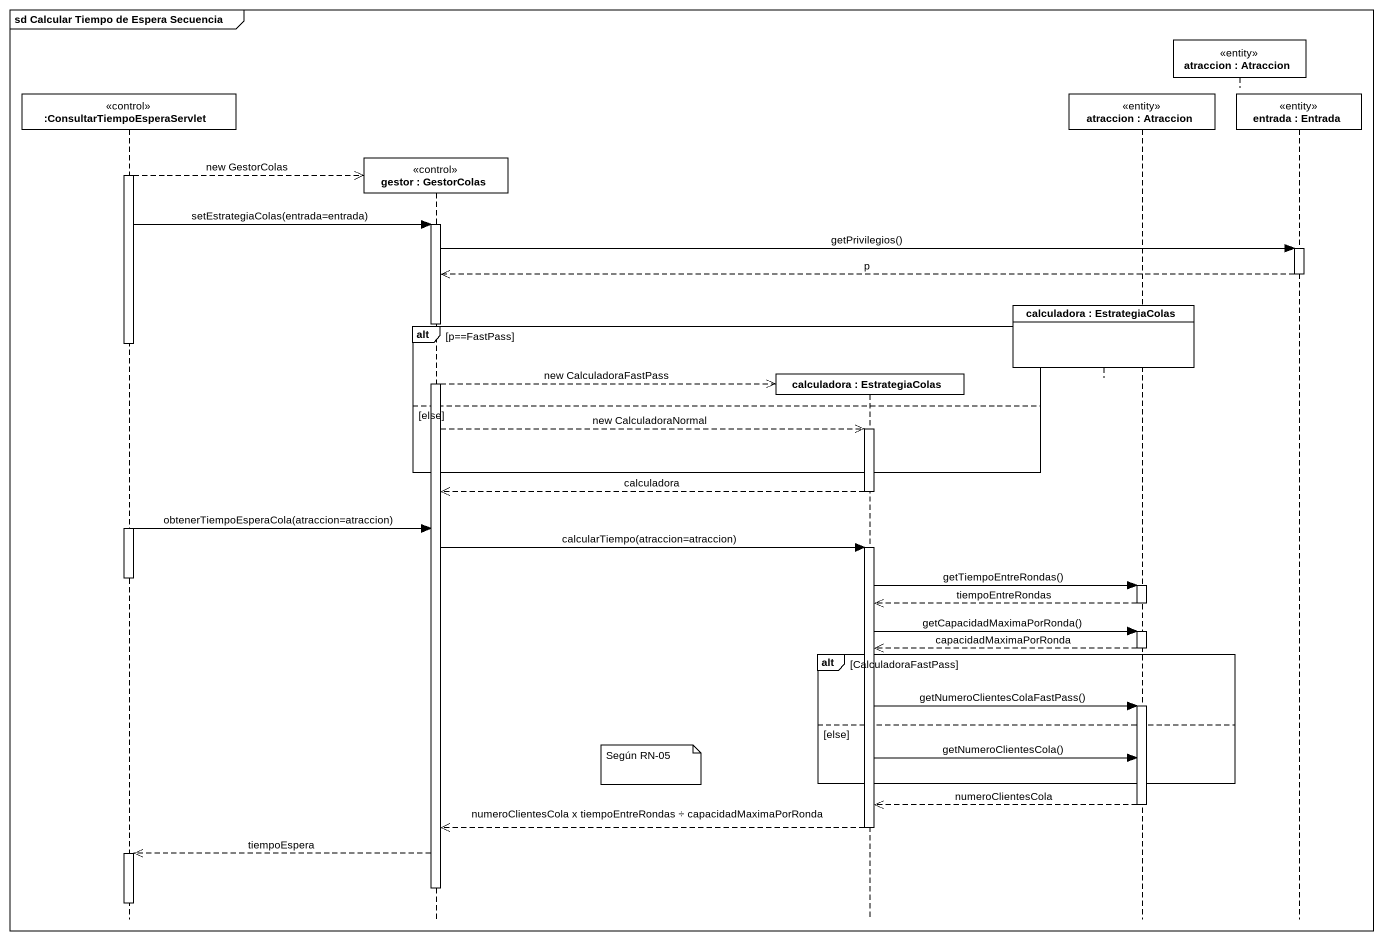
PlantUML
@startuml
mainframe sd Calcular Tiempo de Espera Secuencia
hide footbox
participant ":ConsultarTiempoEsperaServlet" as ConsultarTiempoEsperaServlet <<control>>
participant "gestor : GestorColas" as gestor <<control>>
participant "calculadora : EstrategiaColas" as calculadora
participant "calculadora : EstrategiaColas" as calculadora_2
participant "atraccion : Atraccion" as atraccion <<entity>>
participant "atraccion : Atraccion" as atraccion_2 <<entity>>
participant "entrada : Entrada" as entrada <<entity>>

activate ConsultarTiempoEsperaServlet
ConsultarTiempoEsperaServlet -->> gestor ** : new GestorColas
ConsultarTiempoEsperaServlet -> gestor : setEstrategiaColas(entrada=entrada)
activate gestor
gestor -> entrada : getPrivilegios()
activate entrada
entrada -->> gestor : p
deactivate entrada
alt p==FastPass
  deactivate ConsultarTiempoEsperaServlet
  gestor -->> calculadora ** : new CalculadoraFastPass
else else
  gestor -->> calculadora : new CalculadoraNormal
  activate calculadora
end
calculadora -->> gestor : calculadora
deactivate calculadora
activate ConsultarTiempoEsperaServlet
ConsultarTiempoEsperaServlet -> gestor : obtenerTiempoEsperaCola(atraccion=atraccion)
gestor -> calculadora : calcularTiempo(atraccion=atraccion)
activate calculadora
deactivate ConsultarTiempoEsperaServlet
calculadora -> atraccion : getTiempoEntreRondas()
activate atraccion
atraccion -->> calculadora : tiempoEntreRondas
deactivate atraccion
calculadora -> atraccion : getCapacidadMaximaPorRonda()
activate atraccion
atraccion -->> calculadora : capacidadMaximaPorRonda
deactivate atraccion
alt CalculadoraFastPass
  calculadora -> atraccion : getNumeroClientesColaFastPass()
  activate atraccion
else else
  calculadora -> atraccion : getNumeroClientesCola()
  note right of gestor : Según RN-05
end
atraccion -->> calculadora : numeroClientesCola
deactivate atraccion
calculadora -->> gestor : numeroClientesCola x tiempoEntreRondas ÷ capacidadMaximaPorRonda
deactivate calculadora
gestor -->> ConsultarTiempoEsperaServlet : tiempoEspera
activate ConsultarTiempoEsperaServlet
deactivate gestor
deactivate ConsultarTiempoEsperaServlet
@enduml
